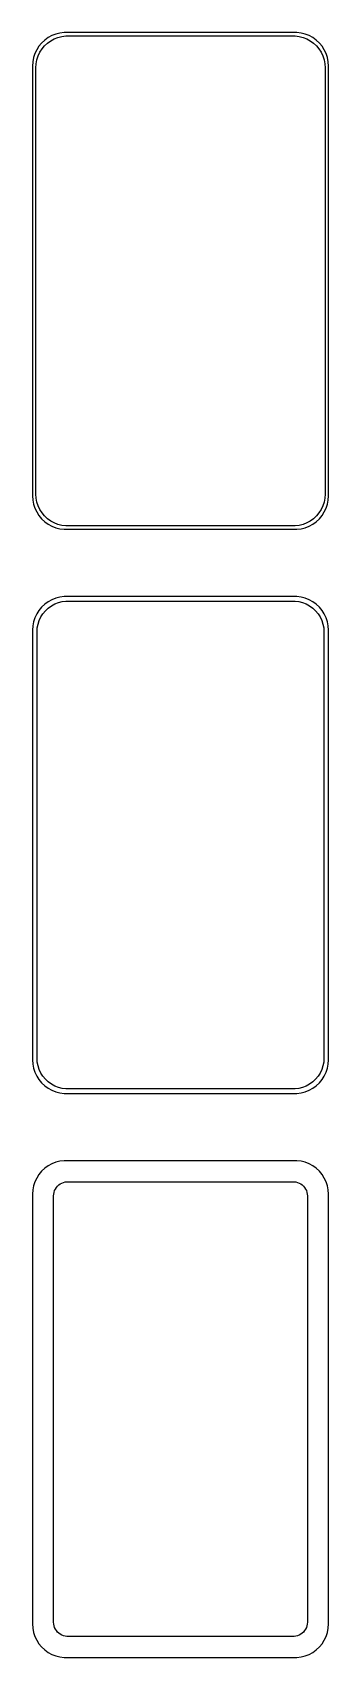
# Model space of a CAD drawing. Header units: metres. Extents: x -22 to 22, y 215 to 457.
import ezdxf

# ---------------------------------------------------------------- set-up
doc = ezdxf.new("R2010")
doc.units = ezdxf.units.M

msp = doc.modelspace()

# ---------------------------------------------------------------- linework, layer by layer
for p, q in [((-21.0451, 454.939), (-21.3815, 454.409)), ((-20.6448, 455.423), (-21.0451, 454.939)), ((-20.1871, 455.853), (-20.6448, 455.423)), ((-20.5928, 454.542), (-20.2126, 455.002)), ((-20.2126, 455.002), (-19.7778, 455.41)), ((-19.6791, 456.222), (-20.1871, 455.853)), ((-19.7778, 455.41), (-19.2952, 455.761)), ((-19.1289, 456.524), (-19.6791, 456.222)), ((-19.2952, 455.761), (-18.7724, 456.048)), ((-18.5451, 456.755), (-19.1289, 456.524)), ((-18.7724, 456.048), (-18.2178, 456.268)), ((-17.9369, 456.911), (-18.5451, 456.755)), ((-18.2178, 456.268), (-17.6401, 456.416)), ((-17.3139, 456.99), (-17.9369, 456.911)), ((-17.6401, 456.416), (-17.0482, 456.491)), ((17.3139, 456.99), (-17.3139, 456.99)), ((-17.0482, 456.491), (17.0482, 456.491)), ((17.0482, 456.491), (17.6401, 456.416)), ((17.9369, 456.911), (17.3139, 456.99)), ((17.6401, 456.416), (18.2178, 456.268)), ((18.5451, 456.755), (17.9369, 456.911)), ((18.2178, 456.268), (18.7724, 456.048)), ((19.1289, 456.524), (18.5451, 456.755)), ((18.7724, 456.048), (19.2952, 455.761)), ((19.6791, 456.222), (19.1289, 456.524)), ((19.2952, 455.761), (19.7778, 455.41)), ((20.1871, 455.853), (19.6791, 456.222)), ((19.7778, 455.41), (20.2126, 455.002)), ((20.6448, 455.423), (20.1871, 455.853)), ((20.2126, 455.002), (20.5928, 454.542)), ((21.0451, 454.939), (20.6448, 455.423)), ((21.3815, 454.409), (21.0451, 454.939)), ((-21.9606, 452.627), (-22, 452)), ((-21.8429, 453.243), (-21.9606, 452.627)), ((-21.6489, 453.841), (-21.8429, 453.243)), ((-21.3815, 454.409), (-21.6489, 453.841)), ((-21.4625, 452.345), (-21.3508, 452.931)), ((-21.3508, 452.931), (-21.1664, 453.499)), ((-21.1664, 453.499), (-20.9124, 454.038)), ((-20.9124, 454.038), (-20.5928, 454.542)), ((20.5928, 454.542), (20.9124, 454.038)), ((20.9124, 454.038), (21.1664, 453.499)), ((21.1664, 453.499), (21.3508, 452.931)), ((21.3508, 452.931), (21.4625, 452.345)), ((21.6489, 453.841), (21.3815, 454.409)), ((21.8429, 453.243), (21.6489, 453.841)), ((21.9606, 452.627), (21.8429, 453.243)), ((22, 452), (21.9606, 452.627)), ((-22, 452), (-22, 388)), ((-21.5, 451.75), (-21.4625, 452.345)), ((-21.5, 388.25), (-21.5, 451.75)), ((21.4625, 452.345), (21.5, 451.75)), ((21.5, 451.75), (21.5, 388.25)), ((22, 388), (22, 452)), ((-22, 388), (-21.9606, 387.373)), ((-21.9606, 387.373), (-21.8429, 386.757)), ((-21.4625, 387.655), (-21.5, 388.25)), ((-21.3508, 387.069), (-21.4625, 387.655)), ((21.4625, 387.655), (21.3508, 387.069)), ((21.5, 388.25), (21.4625, 387.655)), ((21.8429, 386.757), (21.9606, 387.373)), ((21.9606, 387.373), (22, 388)), ((-21.8429, 386.757), (-21.6489, 386.159)), ((-21.6489, 386.159), (-21.3815, 385.591)), ((-21.3815, 385.591), (-21.0451, 385.061)), ((-21.1664, 386.501), (-21.3508, 387.069)), ((-20.9124, 385.962), (-21.1664, 386.501)), ((-21.0451, 385.061), (-20.6448, 384.577)), ((-20.5928, 385.458), (-20.9124, 385.962)), ((-20.2126, 384.998), (-20.5928, 385.458)), ((-19.7778, 384.59), (-20.2126, 384.998)), ((20.2126, 384.998), (19.7778, 384.59)), ((20.5928, 385.458), (20.2126, 384.998)), ((20.9124, 385.962), (20.5928, 385.458)), ((20.6448, 384.577), (21.0451, 385.061)), ((21.1664, 386.501), (20.9124, 385.962)), ((21.0451, 385.061), (21.3815, 385.591)), ((21.3508, 387.069), (21.1664, 386.501)), ((21.3815, 385.591), (21.6489, 386.159)), ((21.6489, 386.159), (21.8429, 386.757)), ((-20.6448, 384.577), (-20.1871, 384.147)), ((-20.1871, 384.147), (-19.6791, 383.778)), ((-19.2952, 384.239), (-19.7778, 384.59)), ((-19.6791, 383.778), (-19.1289, 383.476)), ((-18.7724, 383.952), (-19.2952, 384.239)), ((-19.1289, 383.476), (-18.5451, 383.245)), ((-18.2178, 383.732), (-18.7724, 383.952)), ((-18.5451, 383.245), (-17.9369, 383.089)), ((-17.6401, 383.584), (-18.2178, 383.732)), ((-17.9369, 383.089), (-17.3139, 383.01)), ((-17.0482, 383.509), (-17.6401, 383.584)), ((-17.3139, 383.01), (17.3139, 383.01)), ((17.0482, 383.509), (-17.0482, 383.509)), ((17.6401, 383.584), (17.0482, 383.509)), ((17.3139, 383.01), (17.9369, 383.089)), ((18.2178, 383.732), (17.6401, 383.584)), ((17.9369, 383.089), (18.5451, 383.245)), ((18.7724, 383.952), (18.2178, 383.732)), ((18.5451, 383.245), (19.1289, 383.476)), ((19.2952, 384.239), (18.7724, 383.952)), ((19.1289, 383.476), (19.6791, 383.778)), ((19.7778, 384.59), (19.2952, 384.239)), ((19.6791, 383.778), (20.1871, 384.147)), ((20.1871, 384.147), (20.6448, 384.577)), ((-18.5451, 372.755), (-19.1289, 372.524)), ((-17.9369, 372.911), (-18.5451, 372.755)), ((-17.3139, 372.99), (-17.9369, 372.911)), ((17.3139, 372.99), (-17.3139, 372.99)), ((17.9369, 372.911), (17.3139, 372.99)), ((18.5451, 372.755), (17.9369, 372.911)), ((19.1289, 372.524), (18.5451, 372.755)), ((-21.3815, 370.409), (-21.6489, 369.841)), ((-21.0451, 370.939), (-21.3815, 370.409)), ((-20.6448, 371.423), (-21.0451, 370.939)), ((-20.7621, 369.956), (-20.454, 370.441)), ((-20.1871, 371.853), (-20.6448, 371.423)), ((-20.454, 370.441), (-20.0875, 370.884)), ((-19.6791, 372.222), (-20.1871, 371.853)), ((-20.0875, 370.884), (-19.6684, 371.278)), ((-19.1289, 372.524), (-19.6791, 372.222)), ((-19.6684, 371.278), (-19.2032, 371.616)), ((-19.2032, 371.616), (-18.6994, 371.893)), ((-18.6994, 371.893), (-18.1648, 372.104)), ((-18.1648, 372.104), (-17.6079, 372.247)), ((-17.6079, 372.247), (-17.0375, 372.319)), ((-17.0375, 372.319), (17.0375, 372.319)), ((17.0375, 372.319), (17.6079, 372.247)), ((17.6079, 372.247), (18.1648, 372.104)), ((18.1648, 372.104), (18.6994, 371.893)), ((18.6994, 371.893), (19.2032, 371.616)), ((19.6791, 372.222), (19.1289, 372.524)), ((19.2032, 371.616), (19.6684, 371.278)), ((19.6684, 371.278), (20.0875, 370.884)), ((20.1871, 371.853), (19.6791, 372.222)), ((20.0875, 370.884), (20.454, 370.441)), ((20.6448, 371.423), (20.1871, 371.853)), ((20.454, 370.441), (20.7621, 369.956)), ((21.0451, 370.939), (20.6448, 371.423)), ((21.3815, 370.409), (21.0451, 370.939)), ((21.6489, 369.841), (21.3815, 370.409)), ((-21.9606, 368.627), (-22, 368)), ((-22, 368), (-22, 304)), ((-21.8429, 369.243), (-21.9606, 368.627)), ((-21.6489, 369.841), (-21.8429, 369.243)), ((-21.3284, 367.75), (-21.2923, 368.324)), ((-21.2923, 368.324), (-21.1846, 368.889)), ((-21.1846, 368.889), (-21.0069, 369.435)), ((-21.0069, 369.435), (-20.7621, 369.956)), ((20.7621, 369.956), (21.0069, 369.435)), ((21.0069, 369.435), (21.1846, 368.889)), ((21.1846, 368.889), (21.2923, 368.324)), ((21.2923, 368.324), (21.3284, 367.75)), ((21.8429, 369.243), (21.6489, 369.841)), ((21.9606, 368.627), (21.8429, 369.243)), ((22, 368), (21.9606, 368.627)), ((22, 304), (22, 368)), ((-21.3284, 304.25), (-21.3284, 367.75)), ((21.3284, 367.75), (21.3284, 304.25)), ((-22, 304), (-21.9606, 303.373)), ((-21.9606, 303.373), (-21.8429, 302.757)), ((-21.8429, 302.757), (-21.6489, 302.159)), ((-21.2923, 303.676), (-21.3284, 304.25)), ((-21.1846, 303.111), (-21.2923, 303.676)), ((-21.0069, 302.565), (-21.1846, 303.111)), ((-20.7621, 302.044), (-21.0069, 302.565)), ((21.0069, 302.565), (20.7621, 302.044)), ((21.1846, 303.111), (21.0069, 302.565)), ((21.2923, 303.676), (21.1846, 303.111)), ((21.3284, 304.25), (21.2923, 303.676)), ((21.6489, 302.159), (21.8429, 302.757)), ((21.8429, 302.757), (21.9606, 303.373)), ((21.9606, 303.373), (22, 304)), ((-21.6489, 302.159), (-21.3815, 301.591)), ((-21.3815, 301.591), (-21.0451, 301.061)), ((-21.0451, 301.061), (-20.6448, 300.577)), ((-20.454, 301.559), (-20.7621, 302.044)), ((-20.6448, 300.577), (-20.1871, 300.147)), ((-20.0875, 301.116), (-20.454, 301.559)), ((-20.1871, 300.147), (-19.6791, 299.778)), ((-19.6684, 300.722), (-20.0875, 301.116)), ((-19.2032, 300.384), (-19.6684, 300.722)), ((-18.6994, 300.107), (-19.2032, 300.384)), ((-18.1648, 299.896), (-18.6994, 300.107)), ((18.6994, 300.107), (18.1648, 299.896)), ((19.2032, 300.384), (18.6994, 300.107)), ((19.6684, 300.722), (19.2032, 300.384)), ((20.0875, 301.116), (19.6684, 300.722)), ((19.6791, 299.778), (20.1871, 300.147)), ((20.454, 301.559), (20.0875, 301.116)), ((20.1871, 300.147), (20.6448, 300.577)), ((20.7621, 302.044), (20.454, 301.559)), ((20.6448, 300.577), (21.0451, 301.061)), ((21.0451, 301.061), (21.3815, 301.591)), ((21.3815, 301.591), (21.6489, 302.159)), ((-19.6791, 299.778), (-19.1289, 299.476)), ((-19.1289, 299.476), (-18.5451, 299.245)), ((-18.5451, 299.245), (-17.9369, 299.089)), ((-17.6079, 299.753), (-18.1648, 299.896)), ((-17.9369, 299.089), (-17.3139, 299.01)), ((-17.0375, 299.681), (-17.6079, 299.753)), ((-17.3139, 299.01), (17.3139, 299.01)), ((17.0375, 299.681), (-17.0375, 299.681)), ((17.6079, 299.753), (17.0375, 299.681)), ((17.3139, 299.01), (17.9369, 299.089)), ((18.1648, 299.896), (17.6079, 299.753)), ((17.9369, 299.089), (18.5451, 299.245)), ((18.5451, 299.245), (19.1289, 299.476)), ((19.1289, 299.476), (19.6791, 299.778)), ((-19.6791, 288.222), (-20.1871, 287.853)), ((-19.1289, 288.524), (-19.6791, 288.222)), ((-18.5451, 288.755), (-19.1289, 288.524)), ((-17.9369, 288.911), (-18.5451, 288.755)), ((-17.3139, 288.99), (-17.9369, 288.911)), ((17.3139, 288.99), (-17.3139, 288.99)), ((17.9369, 288.911), (17.3139, 288.99)), ((18.5451, 288.755), (17.9369, 288.911)), ((19.1289, 288.524), (18.5451, 288.755)), ((19.6791, 288.222), (19.1289, 288.524)), ((20.1871, 287.853), (19.6791, 288.222)), ((-21.6489, 285.841), (-21.8429, 285.243)), ((-21.3815, 286.409), (-21.6489, 285.841)), ((-21.0451, 286.939), (-21.3815, 286.409)), ((-20.6448, 287.423), (-21.0451, 286.939)), ((-20.1871, 287.853), (-20.6448, 287.423)), ((-17.8804, 285.531), (-17.6482, 285.659)), ((-17.6482, 285.659), (-17.4019, 285.756)), ((-17.4019, 285.756), (-17.1453, 285.822)), ((-17.1453, 285.822), (-16.8825, 285.855)), ((-16.8825, 285.855), (16.8825, 285.855)), ((16.8825, 285.855), (17.1453, 285.822)), ((17.1453, 285.822), (17.4019, 285.756)), ((17.4019, 285.756), (17.6482, 285.659)), ((17.6482, 285.659), (17.8804, 285.531)), ((20.6448, 287.423), (20.1871, 287.853)), ((21.0451, 286.939), (20.6448, 287.423)), ((21.3815, 286.409), (21.0451, 286.939)), ((21.6489, 285.841), (21.3815, 286.409)), ((21.8429, 285.243), (21.6489, 285.841)), ((-21.9606, 284.627), (-22, 284)), ((-22, 284), (-22, 220)), ((-21.8429, 285.243), (-21.9606, 284.627)), ((-18.8596, 283.75), (-18.843, 284.014)), ((-18.8596, 220.25), (-18.8596, 283.75)), ((-18.843, 284.014), (-18.7934, 284.275)), ((-18.7934, 284.275), (-18.7115, 284.527)), ((-18.7115, 284.527), (-18.5987, 284.766)), ((-18.5987, 284.766), (-18.4567, 284.99)), ((-18.4567, 284.99), (-18.2879, 285.194)), ((-18.2879, 285.194), (-18.0947, 285.375)), ((-18.0947, 285.375), (-17.8804, 285.531)), ((17.8804, 285.531), (18.0947, 285.375)), ((18.0947, 285.375), (18.2879, 285.194)), ((18.2879, 285.194), (18.4567, 284.99)), ((18.4567, 284.99), (18.5987, 284.766)), ((18.5987, 284.766), (18.7115, 284.527)), ((18.7115, 284.527), (18.7934, 284.275)), ((18.7934, 284.275), (18.843, 284.014)), ((18.843, 284.014), (18.8596, 283.75)), ((18.8596, 283.75), (18.8596, 220.25)), ((21.9606, 284.627), (21.8429, 285.243)), ((22, 284), (21.9606, 284.627)), ((22, 220), (22, 284)), ((-18.843, 219.986), (-18.8596, 220.25)), ((18.8596, 220.25), (18.843, 219.986)), ((-22, 220), (-21.9606, 219.373)), ((-21.9606, 219.373), (-21.8429, 218.757)), ((-21.8429, 218.757), (-21.6489, 218.159)), ((-21.6489, 218.159), (-21.3815, 217.591)), ((-18.7934, 219.725), (-18.843, 219.986)), ((-18.7115, 219.473), (-18.7934, 219.725)), ((-18.5987, 219.234), (-18.7115, 219.473)), ((-18.4567, 219.01), (-18.5987, 219.234)), ((-18.2879, 218.806), (-18.4567, 219.01)), ((-18.0947, 218.625), (-18.2879, 218.806)), ((-17.8804, 218.469), (-18.0947, 218.625)), ((-17.6482, 218.341), (-17.8804, 218.469)), ((-17.4019, 218.244), (-17.6482, 218.341)), ((-17.1453, 218.178), (-17.4019, 218.244)), ((-16.8825, 218.145), (-17.1453, 218.178)), ((16.8825, 218.145), (-16.8825, 218.145)), ((17.1453, 218.178), (16.8825, 218.145)), ((17.4019, 218.244), (17.1453, 218.178)), ((17.6482, 218.341), (17.4019, 218.244)), ((17.8804, 218.469), (17.6482, 218.341)), ((18.0947, 218.625), (17.8804, 218.469)), ((18.2879, 218.806), (18.0947, 218.625)), ((18.4567, 219.01), (18.2879, 218.806)), ((18.5987, 219.234), (18.4567, 219.01)), ((18.7115, 219.473), (18.5987, 219.234)), ((18.7934, 219.725), (18.7115, 219.473)), ((18.843, 219.986), (18.7934, 219.725)), ((21.3815, 217.591), (21.6489, 218.159)), ((21.6489, 218.159), (21.8429, 218.757)), ((21.8429, 218.757), (21.9606, 219.373)), ((21.9606, 219.373), (22, 220)), ((-21.3815, 217.591), (-21.0451, 217.061)), ((-21.0451, 217.061), (-20.6448, 216.577)), ((-20.6448, 216.577), (-20.1871, 216.147)), ((-20.1871, 216.147), (-19.6791, 215.778)), ((-19.6791, 215.778), (-19.1289, 215.476)), ((-19.1289, 215.476), (-18.5451, 215.245)), ((18.5451, 215.245), (19.1289, 215.476)), ((19.1289, 215.476), (19.6791, 215.778)), ((19.6791, 215.778), (20.1871, 216.147)), ((20.1871, 216.147), (20.6448, 216.577)), ((20.6448, 216.577), (21.0451, 217.061)), ((21.0451, 217.061), (21.3815, 217.591)), ((-18.5451, 215.245), (-17.9369, 215.089)), ((-17.9369, 215.089), (-17.3139, 215.01)), ((-17.3139, 215.01), (17.3139, 215.01)), ((17.3139, 215.01), (17.9369, 215.089)), ((17.9369, 215.089), (18.5451, 215.245))]:
    msp.add_line(p, q)

doc.saveas('drawing.dxf')
